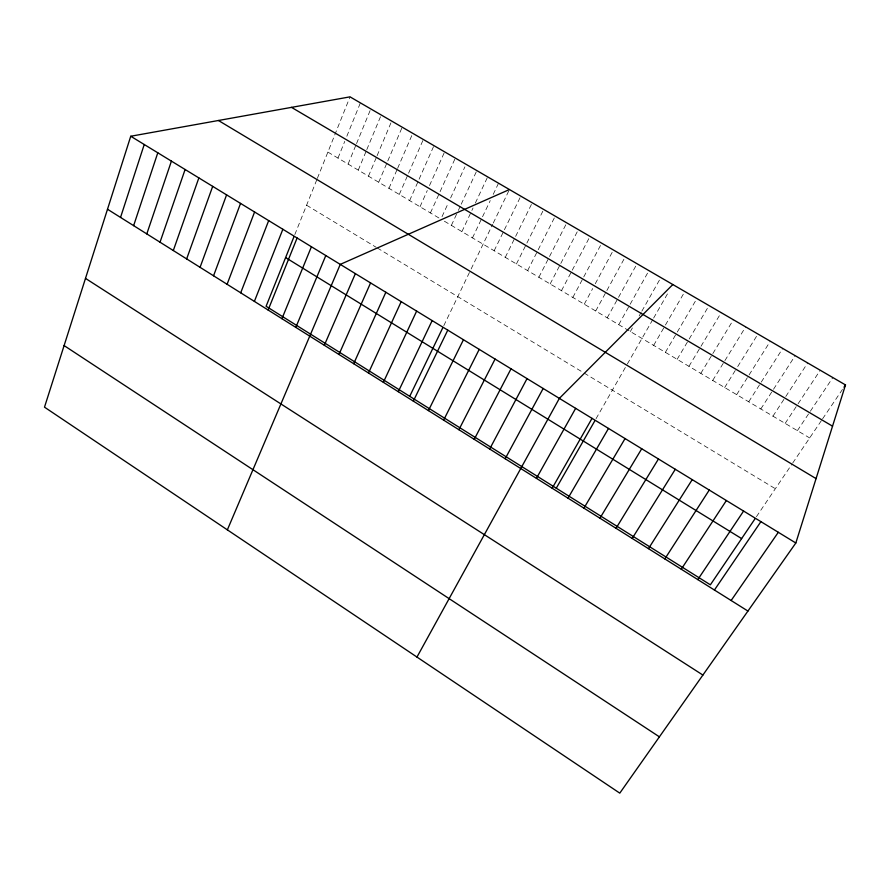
<?xml version="1.0" encoding="UTF-8"?>
<svg xmlns="http://www.w3.org/2000/svg" width="890" height="890" viewBox="0 0 890 890"><rect width="100%" height="100%" fill="white"/><g stroke="black" fill="none" stroke-linecap="round" stroke-linejoin="round"><path stroke-width="0.67" stroke-dasharray="4.45 3.34" d="M294.824 234.582L316.896 179.524M317.363 178.345L350.026 96.854M337.978 158.086L344.753 141.388M346.833 136.259L360.383 102.873M348.101 164.094L356.011 144.847M356.545 143.568L370.785 108.925M358.27 170.124L366.268 150.888M366.802 149.609L381.22 114.988M368.471 176.176L376.57 156.952M377.104 155.672L391.689 121.073M378.706 182.25L387.25 162.225M387.784 160.968L402.202 127.192M388.974 188.335L397.074 169.578M397.619 168.332L412.749 133.322M399.287 194.454L408.032 174.462M408.577 173.216L423.329 139.474M409.623 200.595L433.953 145.66M420.013 206.747L427.278 190.538M429.514 185.543L444.622 151.856M430.426 212.933L455.324 158.075M442.03 216.648L448.326 202.942M450.618 197.958L464.925 166.819M451.375 225.359L457.749 211.675M458.328 210.429L460.642 205.445M461.22 204.199L476.851 170.591M461.91 231.611L471.277 211.709M471.867 210.463L473.035 207.982M475.371 203.009L487.664 176.888M472.479 237.886L481.957 217.994M482.547 216.76L490.245 200.595M493.205 194.387L498.534 183.195M443.81 325.64L470.576 270.115M471.144 268.947L492.671 224.313M493.26 223.067L509.436 189.537M494.161 250.746L520.806 196.156M505.275 257.344L532.231 202.798M516.423 263.963L543.701 209.462M527.625 270.605L555.215 216.159M538.862 277.268L566.774 222.878M550.142 283.966L560.177 264.642M560.811 263.44L578.366 229.62M561.468 290.685L571.625 271.383M572.259 270.171L590.014 236.395M572.837 297.427L583.106 278.147M583.751 276.935L601.707 243.192M584.252 304.202L592.684 288.549M595.277 283.732L613.444 250.012M595.71 310.999L606.201 291.753M606.858 290.552L625.225 256.865M607.214 317.819L637.062 263.74M618.75 324.672L629.486 305.459M630.153 304.258L648.932 270.649M630.343 331.547L632.378 327.943M639.154 315.95L641.189 312.357M641.868 311.155L660.858 277.58M596.044 418.689L626.682 365.156M627.339 364.01L652.948 319.276M653.627 318.086L668.023 292.921M653.649 345.376L664.741 326.23M665.431 325.028L684.844 291.531M665.375 352.329L676.589 333.205M677.29 332.014L696.903 298.539M677.145 359.315L688.482 340.214M689.183 339.012L709.019 305.582M688.96 366.324L721.178 312.657M700.819 373.355L712.145 354.709M712.857 353.553L733.393 319.755M712.723 380.419L724.171 361.796M724.894 360.639L745.642 326.886M724.671 387.517L736.976 367.748M737.699 366.591L757.957 334.039M736.675 394.637L748.379 376.058M749.102 374.89L770.306 341.226M748.724 401.779L760.549 383.223M761.284 382.066L782.711 348.435M760.817 408.955L772.765 390.421M773.51 389.264L795.171 355.677M772.954 416.164L785.036 397.652M785.792 396.495L807.675 362.953M785.147 423.395L797.351 404.906M798.107 403.749L820.235 370.251M797.384 430.649L832.84 377.582M756.411 516.712L791.933 464.18M792.69 463.056L821.87 419.902M822.627 418.767L842.452 389.453M327.887 152.09L439.727 218.451M444.377 221.21L809.666 437.947M306.594 205.212L376.17 247.287M377.293 247.965L583.061 372.421M584.185 373.099L775.346 488.721"/><path stroke-width="1.33" d="M795.827 543L845.5 384.936L350.026 96.854L130.741 136.248L44.5 407.164L619.785 793.146L795.827 543L130.741 136.248M120.539 217.427L144.236 144.503M133.633 225.648L157.786 152.791M146.794 233.903L171.414 161.123M160.022 242.202L185.109 169.489M173.305 250.535L198.859 177.911M186.655 258.912L212.688 186.366M200.072 267.323L226.583 194.865M213.556 275.789L240.545 203.398M227.095 284.277L254.585 211.987M240.701 292.821L268.68 220.609M254.384 301.399L282.853 229.275M293.889 236.907L266.099 306.271L710.376 584.819L754.92 518.937M268.124 310.02L297.104 237.986M281.93 318.687L311.422 246.741M295.803 327.386L325.807 255.541M227.362 529.861L340.269 264.386L509.436 189.537M324.327 345.276L355.377 273.631M338.968 354.465L370.574 282.92M353.686 363.71L385.848 292.265M368.493 372.988L401.201 301.654M383.368 382.322L416.642 311.099M398.308 391.7L432.162 320.589M409.723 396.328L442.697 327.943M413.338 401.123L447.77 330.134M428.446 410.601L463.456 339.724M443.632 420.136L479.221 349.37M458.895 429.714L495.085 359.059M474.236 439.337L511.016 368.816M489.667 449.016L527.047 378.617M505.175 458.739L543.167 388.474M416.965 657.076L559.365 398.375L672.829 284.544M536.425 478.353L575.652 408.343M552.178 488.232L592.039 418.356M556.261 488.198L594.754 420.959M568.02 498.166L608.504 428.435M583.94 508.157L625.069 438.559M599.938 518.202L641.723 448.749M616.036 528.293L658.466 458.984M632.212 538.439L675.299 469.286M648.476 548.652L692.231 479.632M664.83 558.909L709.263 490.045M681.273 569.222L726.374 500.525M697.805 579.59L743.595 511.049M843.976 387.195L845.5 384.936M714.425 590.026L760.906 521.64M731.135 600.505L778.316 532.287M291.508 107.367L832.539 426.176M218.439 120.495L816.063 478.609M285.612 257.588L741.626 538.595M107.501 209.25L747.934 611.052M85.496 278.392L702.889 675.054M64.102 345.576L659.401 736.842"/></g></svg>
